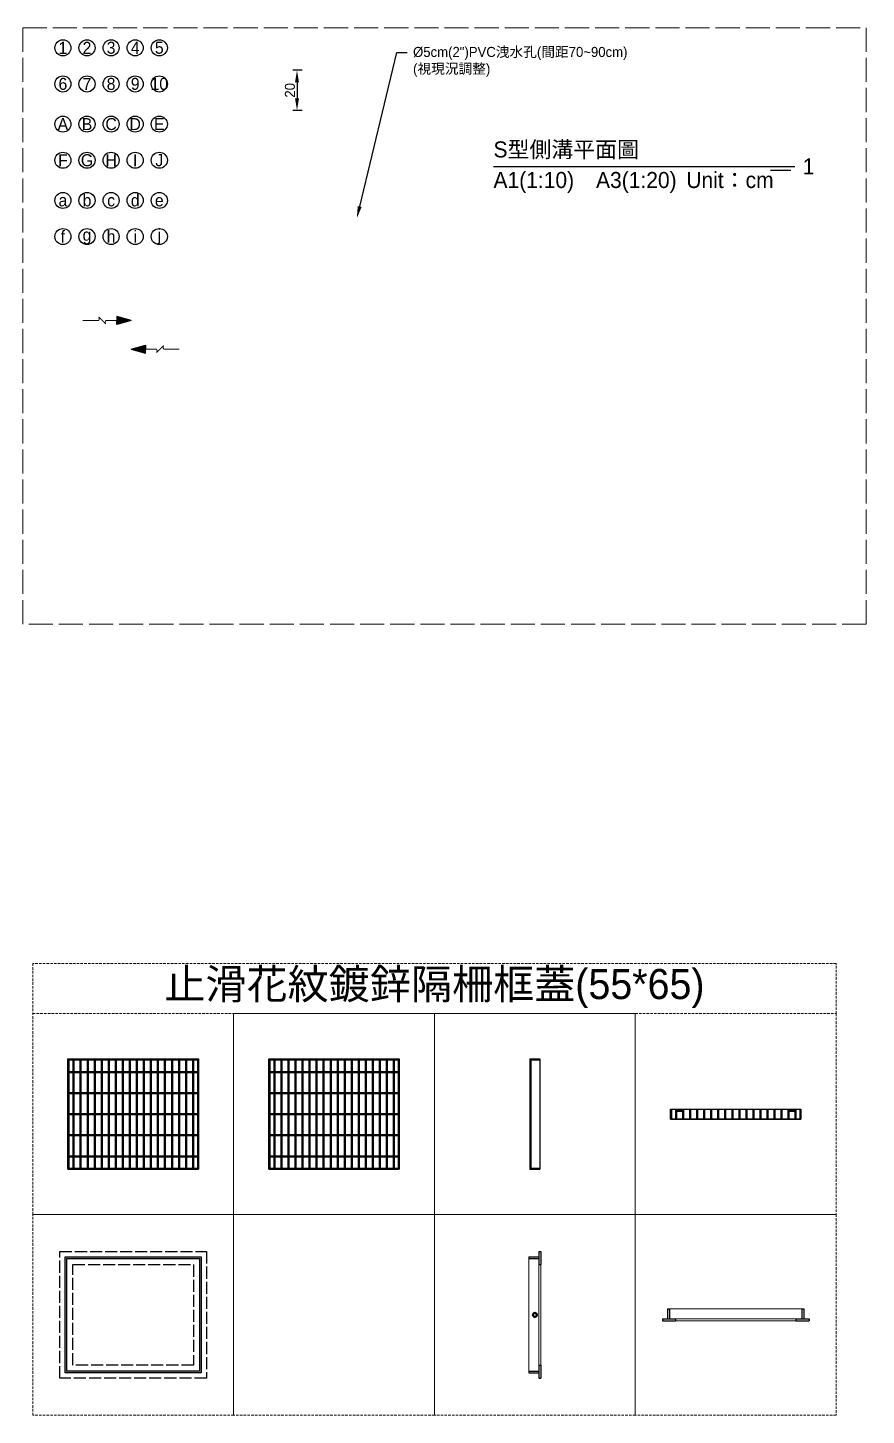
# Model space of a CAD drawing. Extents: x -2640 to 1802, y -2159 to 447.
# Drawn here: x 727 to 1145, y -244 to 447 of the extents above; entities that cross this region are included whole.
import ezdxf
from ezdxf import colors
from ezdxf.entities.mleader import LeaderData, LeaderLine
from ezdxf.math import Vec2, Vec3

# ---------------------------------------------------------------- set-up
doc = ezdxf.new("R2010")
doc.units = 0
doc.header["$MEASUREMENT"] = 0
doc.linetypes.add('ACAD_ISO02W100', pattern=[15, 12, -3])
doc.linetypes.add('HIDDEN', pattern=[0.375, 0.25, -0.125])
for name, color, linetype, lineweight in [('一、3.基本-變更', 1, 'Continuous', 50), ('二、1.繪圖-既有設施', 8, 'Continuous', 20), ('二、2.繪圖-施作項目', 181, 'Continuous', 30), ('二、6.繪圖-其他施作項目', 35, 'Continuous', 30)]:
    doc.layers.add(name, color=color, linetype=linetype, lineweight=lineweight)
doc.layers.add('一、4.基本-隱藏', color=9, linetype='ACAD_ISO02W100', lineweight=20, plot=False)
doc.layers.add('三、3.文字-註解文字', color=2, linetype='Continuous')
doc.styles.add('次圖名(詳圖)', font='MS PGothic.ttf', dxfattribs={"height": 6})
doc.styles.add('註解文字', font='MS PGothic.ttf', dxfattribs={"height": 4})
doc.styles.add('註解文字(詳圖)', font='MS PGothic.ttf', dxfattribs={"height": 5})
doc.dimstyles.new('註解文字(詳圖)', dxfattribs={"dimtxt": 5, "dimasz": 6, "dimexe": 2, "dimexo": 5, "dimgap": 1, "dimtad": 2, "dimzin": 0, "dimdsep": 46, "dimtxsty": '註解文字(詳圖)', "dimcen": 0.1, "dimclrd": 144, "dimclre": 144, "dimclrt": 256, "dimadec": 0, "dimazin": 0, "dimtfac": 1, "dimtofl": 0, "dimtmove": 0, "dimatfit": 3, "dimfxlon": 1, "dimtolj": 1, "dimtzin": 0, "dimlwd": -1, "dimlwe": -1, "dimarcsym": 1})
pattern_1 = [(45, (-540.6374, 114.643), (-2.65165, 2.65165), []), (45, (-539.7536, 114.643), (-2.65165, 2.65165), []), (45, (-538.8697, 114.643), (-2.65165, 2.65165), []), (45, (-537.9858, 114.643), (-2.65165, 2.65165), [])]

# ---------------------------------------------------------------- blocks, each defined once
blk = doc.blocks.new('*D4')
at = {"layer": 'Defpoints', "color": 0, "transparency": 16777216}
for p in [(881.29, 425.84), (861.29, 405.84), (881.29, 405.84)]:
    blk.add_point(p, dxfattribs=at)
at = {"layer": '三、3.文字-註解文字', "color": 144, "transparency": 16777216}
for p, q in [((863.79, 425.84), (859.29, 425.84)), ((861.29, 419.84), (861.29, 411.84)), ((863.79, 405.84), (859.29, 405.84))]:
    blk.add_line(p, q, dxfattribs=at)
for points in [[(860.29, 419.84), (862.29, 419.84), (861.29, 425.84)], [(860.29, 411.84), (862.29, 411.84), (861.29, 405.84)]]:
    blk.add_solid(points, dxfattribs=at)
at = {"layer": '三、3.文字-註解文字', "transparency": 16777216, "insert": (857.79, 415.84), "char_height": 5, "attachment_point": 5, "rotation": 90, "style": '註解文字(詳圖)'}
blk.add_mtext('\\A1;20', dxfattribs=at)
blk = doc.blocks.new('車行方向')
at = {"layer": '二、6.繪圖-其他施作項目', "ltscale": 0.1}
h = blk.add_hatch(color=256, dxfattribs=at)
h.dxf.hatch_style = 1
h.paths.add_polyline_path([(122.72, 334.65), (115.6, 332.66), (122.72, 330.66), (122.72, 332.65)])
for points in [[(115.6, 332.66), (122.72, 334.65), (122.72, 332.65), (122.72, 332.65)], [(115.6, 332.66), (122.72, 330.66), (122.72, 332.65), (122.72, 332.65)]]:
    blk.add_lwpolyline(points, dxfattribs=at)
at = {"layer": '二、6.繪圖-其他施作項目', "ltscale": 0.1, "const_width": 0.5}
for points in [[(122.72, 332.65), (128.24, 332.65)], [(131.78, 332.65), (139.68, 332.65)]]:
    blk.add_lwpolyline(points, dxfattribs=at)
blk.add_lwpolyline([(128.24, 332.65, 0.282843), (128.24, 334.42), (131.78, 330.88, -0.282843), (131.78, 332.65)], format="xyb", dxfattribs=at)

msp = doc.modelspace()

# ---------------------------------------------------------------- hatches: boundary and pattern name
at = {"layer": '二、2.繪圖-施作項目'}
h = msp.add_hatch(dxfattribs=at)
h.set_pattern_fill('ANSI34', color=256, scale=5)
h.set_pattern_definition(pattern_1)
h.paths.add_polyline_path([(811.723, -72.761), (747.723, -72.761), (747.723, -73.261), (811.723, -73.261)])
h = msp.add_hatch(dxfattribs=at)
h.set_pattern_fill('ANSI34', color=256, scale=0.1, angle=270)
h.set_pattern_definition([(315, (-767.7456, -1531.552), (1.3470384, 1.3470384), []), (315, (-767.7456, -1532.001), (1.3470384, 1.3470384), []), (315, (-767.7456, -1532.45), (1.3470384, 1.3470384), []), (315, (-767.7456, -1532.899), (1.3470384, 1.3470384), [])])
h.paths.add_polyline_path([(849.723, -72.761), (847.723, -72.761), (847.723, -73.261), (849.723, -73.261)])
h.paths.add_polyline_path([(853.223, -72.761), (850.223, -72.761), (850.223, -73.261), (853.223, -73.261)])
h.paths.add_polyline_path([(856.723, -72.761), (853.723, -72.761), (853.723, -73.261), (856.723, -73.261)])
h.paths.add_polyline_path([(860.223, -72.761), (857.223, -72.761), (857.223, -73.261), (860.223, -73.261)])
h.paths.add_polyline_path([(863.723, -72.761), (860.723, -72.761), (860.723, -73.261), (863.723, -73.261)])
h.paths.add_polyline_path([(867.223, -72.761), (864.223, -72.761), (864.223, -73.261), (867.223, -73.261)])
h.paths.add_polyline_path([(870.723, -72.761), (867.723, -72.761), (867.723, -73.261), (870.723, -73.261)])
h.paths.add_polyline_path([(874.223, -72.761), (871.223, -72.761), (871.223, -73.261), (874.223, -73.261)])
h.paths.add_polyline_path([(877.723, -72.761), (874.723, -72.761), (874.723, -73.261), (877.723, -73.261)])
h.paths.add_polyline_path([(881.223, -72.761), (878.223, -72.761), (878.223, -73.261), (881.223, -73.261)])
h.paths.add_polyline_path([(884.723, -72.761), (881.723, -72.761), (881.723, -73.261), (884.723, -73.261)])
h.paths.add_polyline_path([(888.223, -72.761), (885.223, -72.761), (885.223, -73.261), (888.223, -73.261)])
h.paths.add_polyline_path([(891.723, -72.761), (888.723, -72.761), (888.723, -73.261), (891.723, -73.261)])
h.paths.add_polyline_path([(895.223, -72.761), (892.223, -72.761), (892.223, -73.261), (895.223, -73.261)])
h.paths.add_polyline_path([(898.723, -72.761), (895.723, -72.761), (895.723, -73.261), (898.723, -73.261)])
h.paths.add_polyline_path([(902.223, -72.761), (899.223, -72.761), (899.223, -73.261), (902.223, -73.261)])
h.paths.add_polyline_path([(905.723, -72.761), (902.723, -72.761), (902.723, -73.261), (905.723, -73.261)])
h.paths.add_polyline_path([(909.223, -72.761), (906.223, -72.761), (906.223, -73.261), (909.223, -73.261)])
h.paths.add_polyline_path([(911.723, -72.761), (909.723, -72.761), (909.723, -73.261), (911.723, -73.261)])
h = msp.add_hatch(color=256, dxfattribs=at)
h.dxf.hatch_style = 1
h.paths.add_polyline_path([(977.223, -72.761), (977.223, -73.261), (977.723, -73.261), (977.723, -72.761)])
h = msp.add_hatch(dxfattribs=at)
h.set_pattern_fill('ANSI34', color=256, scale=5)
h.set_pattern_definition(pattern_1)
h.paths.add_polyline_path([(811.723, -83.261), (747.723, -83.261), (747.723, -83.761), (811.723, -83.761)])
h = msp.add_hatch(dxfattribs=at)
h.set_pattern_fill('ANSI34', color=256, scale=0.1, angle=270)
h.set_pattern_definition([(315, (-767.7456, -1542.052), (1.3470384, 1.3470384), []), (315, (-767.7456, -1542.501), (1.3470384, 1.3470384), []), (315, (-767.7456, -1542.95), (1.3470384, 1.3470384), []), (315, (-767.7456, -1543.399), (1.3470384, 1.3470384), [])])
h.paths.add_polyline_path([(849.723, -83.261), (847.723, -83.261), (847.723, -83.761), (849.723, -83.761)])
h.paths.add_polyline_path([(853.223, -83.261), (850.223, -83.261), (850.223, -83.761), (853.223, -83.761)])
h.paths.add_polyline_path([(856.723, -83.261), (853.723, -83.261), (853.723, -83.761), (856.723, -83.761)])
h.paths.add_polyline_path([(860.223, -83.261), (857.223, -83.261), (857.223, -83.761), (860.223, -83.761)])
h.paths.add_polyline_path([(863.723, -83.261), (860.723, -83.261), (860.723, -83.761), (863.723, -83.761)])
h.paths.add_polyline_path([(867.223, -83.261), (864.223, -83.261), (864.223, -83.761), (867.223, -83.761)])
h.paths.add_polyline_path([(870.723, -83.261), (867.723, -83.261), (867.723, -83.761), (870.723, -83.761)])
h.paths.add_polyline_path([(874.223, -83.261), (871.223, -83.261), (871.223, -83.761), (874.223, -83.761)])
h.paths.add_polyline_path([(877.723, -83.261), (874.723, -83.261), (874.723, -83.761), (877.723, -83.761)])
h.paths.add_polyline_path([(881.223, -83.261), (878.223, -83.261), (878.223, -83.761), (881.223, -83.761)])
h.paths.add_polyline_path([(884.723, -83.261), (881.723, -83.261), (881.723, -83.761), (884.723, -83.761)])
h.paths.add_polyline_path([(888.223, -83.261), (885.223, -83.261), (885.223, -83.761), (888.223, -83.761)])
h.paths.add_polyline_path([(891.723, -83.261), (888.723, -83.261), (888.723, -83.761), (891.723, -83.761)])
h.paths.add_polyline_path([(895.223, -83.261), (892.223, -83.261), (892.223, -83.761), (895.223, -83.761)])
h.paths.add_polyline_path([(898.723, -83.261), (895.723, -83.261), (895.723, -83.761), (898.723, -83.761)])
h.paths.add_polyline_path([(902.223, -83.261), (899.223, -83.261), (899.223, -83.761), (902.223, -83.761)])
h.paths.add_polyline_path([(905.723, -83.261), (902.723, -83.261), (902.723, -83.761), (905.723, -83.761)])
h.paths.add_polyline_path([(909.223, -83.261), (906.223, -83.261), (906.223, -83.761), (909.223, -83.761)])
h.paths.add_polyline_path([(911.723, -83.261), (909.723, -83.261), (909.723, -83.761), (911.723, -83.761)])
h = msp.add_hatch(color=256, dxfattribs=at)
h.dxf.hatch_style = 1
h.paths.add_polyline_path([(977.723, -83.261), (977.223, -83.261), (977.223, -83.761), (977.723, -83.761)])
h = msp.add_hatch(dxfattribs=at)
h.set_pattern_fill('ANSI34', color=256, scale=5)
h.set_pattern_definition(pattern_1)
h.paths.add_polyline_path([(811.723, -93.761), (747.723, -93.761), (747.723, -94.261), (811.723, -94.261)])
h = msp.add_hatch(dxfattribs=at)
h.set_pattern_fill('ANSI34', color=256, scale=0.1, angle=270)
h.set_pattern_definition([(315, (-767.7456, -1552.552), (1.3470384, 1.3470384), []), (315, (-767.7456, -1553.001), (1.3470384, 1.3470384), []), (315, (-767.7456, -1553.45), (1.3470384, 1.3470384), []), (315, (-767.7456, -1553.899), (1.3470384, 1.3470384), [])])
h.paths.add_polyline_path([(849.723, -93.761), (847.723, -93.761), (847.723, -94.261), (849.723, -94.261)])
h.paths.add_polyline_path([(853.223, -93.761), (850.223, -93.761), (850.223, -94.261), (853.223, -94.261)])
h.paths.add_polyline_path([(856.723, -93.761), (853.723, -93.761), (853.723, -94.261), (856.723, -94.261)])
h.paths.add_polyline_path([(860.223, -93.761), (857.223, -93.761), (857.223, -94.261), (860.223, -94.261)])
h.paths.add_polyline_path([(863.723, -93.761), (860.723, -93.761), (860.723, -94.261), (863.723, -94.261)])
h.paths.add_polyline_path([(867.223, -93.761), (864.223, -93.761), (864.223, -94.261), (867.223, -94.261)])
h.paths.add_polyline_path([(870.723, -93.761), (867.723, -93.761), (867.723, -94.261), (870.723, -94.261)])
h.paths.add_polyline_path([(874.223, -93.761), (871.223, -93.761), (871.223, -94.261), (874.223, -94.261)])
h.paths.add_polyline_path([(877.723, -93.761), (874.723, -93.761), (874.723, -94.261), (877.723, -94.261)])
h.paths.add_polyline_path([(881.223, -93.761), (878.223, -93.761), (878.223, -94.261), (881.223, -94.261)])
h.paths.add_polyline_path([(884.723, -93.761), (881.723, -93.761), (881.723, -94.261), (884.723, -94.261)])
h.paths.add_polyline_path([(888.223, -93.761), (885.223, -93.761), (885.223, -94.261), (888.223, -94.261)])
h.paths.add_polyline_path([(891.723, -93.761), (888.723, -93.761), (888.723, -94.261), (891.723, -94.261)])
h.paths.add_polyline_path([(895.223, -93.761), (892.223, -93.761), (892.223, -94.261), (895.223, -94.261)])
h.paths.add_polyline_path([(898.723, -93.761), (895.723, -93.761), (895.723, -94.261), (898.723, -94.261)])
h.paths.add_polyline_path([(902.223, -93.761), (899.223, -93.761), (899.223, -94.261), (902.223, -94.261)])
h.paths.add_polyline_path([(905.723, -93.761), (902.723, -93.761), (902.723, -94.261), (905.723, -94.261)])
h.paths.add_polyline_path([(909.223, -93.761), (906.223, -93.761), (906.223, -94.261), (909.223, -94.261)])
h.paths.add_polyline_path([(911.723, -93.761), (909.723, -93.761), (909.723, -94.261), (911.723, -94.261)])
h = msp.add_hatch(color=256, dxfattribs=at)
h.dxf.hatch_style = 1
h.paths.add_polyline_path([(977.223, -94.261), (977.723, -94.261), (977.723, -93.761), (977.223, -93.761)])
h = msp.add_hatch(dxfattribs=at)
h.set_pattern_fill('ANSI34', color=256, scale=5)
h.set_pattern_definition(pattern_1)
h.paths.add_polyline_path([(811.723, -104.261), (747.723, -104.261), (747.723, -104.761), (811.723, -104.761)])
h = msp.add_hatch(dxfattribs=at)
h.set_pattern_fill('ANSI34', color=256, scale=0.1, angle=270)
h.set_pattern_definition([(315, (-767.7456, -1563.052), (1.3470384, 1.3470384), []), (315, (-767.7456, -1563.501), (1.3470384, 1.3470384), []), (315, (-767.7456, -1563.95), (1.3470384, 1.3470384), []), (315, (-767.7456, -1564.399), (1.3470384, 1.3470384), [])])
h.paths.add_polyline_path([(849.723, -104.261), (847.723, -104.261), (847.723, -104.761), (849.723, -104.761)])
h.paths.add_polyline_path([(853.223, -104.261), (850.223, -104.261), (850.223, -104.761), (853.223, -104.761)])
h.paths.add_polyline_path([(856.723, -104.261), (853.723, -104.261), (853.723, -104.761), (856.723, -104.761)])
h.paths.add_polyline_path([(860.223, -104.261), (857.223, -104.261), (857.223, -104.761), (860.223, -104.761)])
h.paths.add_polyline_path([(863.723, -104.261), (860.723, -104.261), (860.723, -104.761), (863.723, -104.761)])
h.paths.add_polyline_path([(867.223, -104.261), (864.223, -104.261), (864.223, -104.761), (867.223, -104.761)])
h.paths.add_polyline_path([(870.723, -104.261), (867.723, -104.261), (867.723, -104.761), (870.723, -104.761)])
h.paths.add_polyline_path([(874.223, -104.261), (871.223, -104.261), (871.223, -104.761), (874.223, -104.761)])
h.paths.add_polyline_path([(877.723, -104.261), (874.723, -104.261), (874.723, -104.761), (877.723, -104.761)])
h.paths.add_polyline_path([(881.223, -104.261), (878.223, -104.261), (878.223, -104.761), (881.223, -104.761)])
h.paths.add_polyline_path([(884.723, -104.261), (881.723, -104.261), (881.723, -104.761), (884.723, -104.761)])
h.paths.add_polyline_path([(888.223, -104.261), (885.223, -104.261), (885.223, -104.761), (888.223, -104.761)])
h.paths.add_polyline_path([(891.723, -104.261), (888.723, -104.261), (888.723, -104.761), (891.723, -104.761)])
h.paths.add_polyline_path([(895.223, -104.261), (892.223, -104.261), (892.223, -104.761), (895.223, -104.761)])
h.paths.add_polyline_path([(898.723, -104.261), (895.723, -104.261), (895.723, -104.761), (898.723, -104.761)])
h.paths.add_polyline_path([(902.223, -104.261), (899.223, -104.261), (899.223, -104.761), (902.223, -104.761)])
h.paths.add_polyline_path([(905.723, -104.261), (902.723, -104.261), (902.723, -104.761), (905.723, -104.761)])
h.paths.add_polyline_path([(909.223, -104.261), (906.223, -104.261), (906.223, -104.761), (909.223, -104.761)])
h.paths.add_polyline_path([(911.723, -104.261), (909.723, -104.261), (909.723, -104.761), (911.723, -104.761)])
h = msp.add_hatch(color=256, dxfattribs=at)
h.dxf.hatch_style = 1
h.paths.add_polyline_path([(977.723, -104.261), (977.223, -104.261), (977.223, -104.761), (977.723, -104.761)])
h = msp.add_hatch(dxfattribs=at)
h.set_pattern_fill('ANSI34', color=256, scale=5)
h.set_pattern_definition(pattern_1)
h.paths.add_polyline_path([(811.723, -114.761), (747.723, -114.761), (747.723, -115.261), (811.723, -115.261)])
h = msp.add_hatch(dxfattribs=at)
h.set_pattern_fill('ANSI34', color=256, scale=0.1, angle=270)
h.set_pattern_definition([(315, (-767.7456, -1573.552), (1.3470384, 1.3470384), []), (315, (-767.7456, -1574.001), (1.3470384, 1.3470384), []), (315, (-767.7456, -1574.45), (1.3470384, 1.3470384), []), (315, (-767.7456, -1574.899), (1.3470384, 1.3470384), [])])
h.paths.add_polyline_path([(849.723, -114.761), (847.723, -114.761), (847.723, -115.261), (849.723, -115.261)])
h.paths.add_polyline_path([(853.223, -114.761), (850.223, -114.761), (850.223, -115.261), (853.223, -115.261)])
h.paths.add_polyline_path([(856.723, -114.761), (853.723, -114.761), (853.723, -115.261), (856.723, -115.261)])
h.paths.add_polyline_path([(860.223, -114.761), (857.223, -114.761), (857.223, -115.261), (860.223, -115.261)])
h.paths.add_polyline_path([(863.723, -114.761), (860.723, -114.761), (860.723, -115.261), (863.723, -115.261)])
h.paths.add_polyline_path([(867.223, -114.761), (864.223, -114.761), (864.223, -115.261), (867.223, -115.261)])
h.paths.add_polyline_path([(870.723, -114.761), (867.723, -114.761), (867.723, -115.261), (870.723, -115.261)])
h.paths.add_polyline_path([(874.223, -114.761), (871.223, -114.761), (871.223, -115.261), (874.223, -115.261)])
h.paths.add_polyline_path([(877.723, -114.761), (874.723, -114.761), (874.723, -115.261), (877.723, -115.261)])
h.paths.add_polyline_path([(881.223, -114.761), (878.223, -114.761), (878.223, -115.261), (881.223, -115.261)])
h.paths.add_polyline_path([(884.723, -114.761), (881.723, -114.761), (881.723, -115.261), (884.723, -115.261)])
h.paths.add_polyline_path([(888.223, -114.761), (885.223, -114.761), (885.223, -115.261), (888.223, -115.261)])
h.paths.add_polyline_path([(891.723, -114.761), (888.723, -114.761), (888.723, -115.261), (891.723, -115.261)])
h.paths.add_polyline_path([(895.223, -114.761), (892.223, -114.761), (892.223, -115.261), (895.223, -115.261)])
h.paths.add_polyline_path([(898.723, -114.761), (895.723, -114.761), (895.723, -115.261), (898.723, -115.261)])
h.paths.add_polyline_path([(902.223, -114.761), (899.223, -114.761), (899.223, -115.261), (902.223, -115.261)])
h.paths.add_polyline_path([(905.723, -114.761), (902.723, -114.761), (902.723, -115.261), (905.723, -115.261)])
h.paths.add_polyline_path([(909.223, -114.761), (906.223, -114.761), (906.223, -115.261), (909.223, -115.261)])
h.paths.add_polyline_path([(911.723, -114.761), (909.723, -114.761), (909.723, -115.261), (911.723, -115.261)])
h = msp.add_hatch(color=256, dxfattribs=at)
h.dxf.hatch_style = 1
h.paths.add_polyline_path([(977.723, -114.761), (977.223, -114.761), (977.223, -115.261), (977.723, -115.261)])
h = msp.add_hatch(color=256, dxfattribs=at)
h.dxf.hatch_style = 1
h.paths.add_polyline_path([(745.823, -222.911), (813.623, -222.911), (813.623, -165.111), (745.823, -165.111)])
h.paths.add_polyline_path([(746.723, -166.011), (812.723, -166.011), (812.723, -222.011), (746.723, -222.011)], flags=16)

# ---------------------------------------------------------------- linework, layer by layer
at = {"layer": '一、3.基本-變更'}
msp.add_circle((979.723, -194.011), 1, dxfattribs=at)
at = {"layer": '一、4.基本-隱藏'}
msp.add_lwpolyline([(724.723, 447), (1144.723, 447), (1144.723, 150), (724.723, 150)], close=True, dxfattribs=at)
at = {"layer": '一、4.基本-隱藏', "linetype": 'HIDDEN', "ltscale": 5}
for points in [[(729.723, -44.011), (1129.723, -44.011), (1129.723, -19.011), (729.723, -19.011)], [(729.723, -44.011), (829.723, -44.011), (829.723, -144.011), (729.723, -144.011)], [(829.723, -44.011), (929.723, -44.011), (929.723, -144.011), (829.723, -144.011)], [(929.723, -44.011), (1029.723, -44.011), (1029.723, -144.011), (929.723, -144.011)], [(1029.723, -44.011), (1129.723, -44.011), (1129.723, -144.011), (1029.723, -144.011)], [(729.723, -144.011), (829.723, -144.011), (829.723, -244.011), (729.723, -244.011)], [(829.723, -144.011), (929.723, -144.011), (929.723, -244.011), (829.723, -244.011)], [(929.723, -144.011), (1029.723, -144.011), (1029.723, -244.011), (929.723, -244.011)], [(1029.723, -144.011), (1129.723, -144.011), (1129.723, -244.011), (1029.723, -244.011)]]:
    msp.add_lwpolyline(points, close=True, dxfattribs=at)
at = {"layer": '三、3.文字-註解文字'}
for points in [[(959.122, 377.969), (1109.122, 377.969)], [(1107.122, 375.969), (1097.122, 375.969)]]:
    msp.add_lwpolyline(points, dxfattribs=at)
for centre in [(744.723, 437), (756.723, 437), (768.723, 437), (780.723, 437), (792.723, 437), (744.723, 419), (756.723, 419), (768.723, 419), (780.723, 419), (792.723, 419), (744.723, 399), (756.723, 399), (768.723, 399), (780.723, 399), (792.723, 399), (744.723, 381), (756.723, 381), (768.723, 381), (780.723, 381), (792.723, 381), (744.723, 361), (756.723, 361), (768.723, 361), (780.723, 361), (792.723, 361), (744.723, 343), (756.723, 343), (768.723, 343), (780.723, 343), (792.723, 343)]:
    msp.add_circle(centre, 4, dxfattribs=at)
at = {"layer": '二、1.繪圖-既有設施'}
for points in [[(976.773, -166.011), (976.773, -222.011)], [(981.773, -169.011), (981.773, -219.011)], [(982.673, -169.011), (982.673, -219.011)], [(1046.723, -191.061), (1112.723, -191.061)], [(1049.723, -196.061), (1109.723, -196.061)], [(1049.723, -196.961), (1109.723, -196.961)]]:
    msp.add_lwpolyline(points, dxfattribs=at)
at = {"layer": '二、2.繪圖-施作項目'}
for points in [[(747.223, -66.511), (812.223, -66.511)], [(747.223, -66.511), (747.223, -121.511)], [(747.723, -66.511), (747.723, -121.511)], [(747.723, -67.011), (811.723, -67.011)], [(749.723, -67.011), (749.723, -72.761)], [(750.223, -67.011), (750.223, -72.761)], [(753.223, -67.011), (753.223, -72.761)], [(753.723, -67.011), (753.723, -72.761)], [(756.723, -67.011), (756.723, -72.761)], [(757.223, -67.011), (757.223, -72.761)], [(760.223, -67.011), (760.223, -72.761)], [(760.723, -67.011), (760.723, -72.761)], [(763.723, -67.011), (763.723, -72.761)], [(764.223, -67.011), (764.223, -72.761)], [(767.223, -67.011), (767.223, -72.761)], [(767.723, -67.011), (767.723, -72.761)], [(770.723, -67.011), (770.723, -72.761)], [(771.223, -67.011), (771.223, -72.761)], [(774.223, -67.011), (774.223, -72.761)], [(774.723, -67.011), (774.723, -72.761)], [(777.723, -67.011), (777.723, -72.761)], [(778.223, -67.011), (778.223, -72.761)], [(781.223, -67.011), (781.223, -72.761)], [(781.723, -67.011), (781.723, -72.761)], [(784.723, -67.011), (784.723, -72.761)], [(785.223, -67.011), (785.223, -72.761)], [(788.223, -67.011), (788.223, -72.761)], [(788.723, -67.011), (788.723, -72.761)], [(791.723, -67.011), (791.723, -72.761)], [(792.223, -67.011), (792.223, -72.761)], [(795.223, -67.011), (795.223, -72.761)], [(795.723, -67.011), (795.723, -72.761)], [(798.723, -67.011), (798.723, -72.761)], [(799.223, -67.011), (799.223, -72.761)], [(802.223, -67.011), (802.223, -72.761)], [(802.723, -67.011), (802.723, -72.761)], [(805.723, -67.011), (805.723, -72.761)], [(806.223, -67.011), (806.223, -72.761)], [(809.223, -67.011), (809.223, -72.761)], [(809.723, -67.011), (809.723, -72.761)], [(811.723, -66.511), (811.723, -121.511)], [(812.223, -66.511), (812.223, -121.511)], [(847.223, -66.511), (912.223, -66.511)], [(847.223, -66.511), (847.223, -121.511)], [(847.723, -66.511), (847.723, -121.511)], [(847.723, -67.011), (911.723, -67.011)], [(849.723, -67.011), (849.723, -121.011)], [(850.223, -67.011), (850.223, -121.011)], [(853.223, -67.011), (853.223, -121.011)], [(853.723, -67.011), (853.723, -121.011)], [(856.723, -67.011), (856.723, -121.011)], [(857.223, -67.011), (857.223, -121.011)], [(860.223, -67.011), (860.223, -121.011)], [(860.723, -67.011), (860.723, -121.011)], [(863.723, -67.011), (863.723, -121.011)], [(864.223, -67.011), (864.223, -121.011)], [(867.223, -67.011), (867.223, -121.011)], [(867.723, -67.011), (867.723, -121.011)], [(870.723, -67.011), (870.723, -121.011)], [(871.223, -67.011), (871.223, -121.011)], [(874.223, -67.011), (874.223, -121.011)], [(874.723, -67.011), (874.723, -121.011)], [(877.723, -67.011), (877.723, -121.011)], [(878.223, -67.011), (878.223, -121.011)], [(881.223, -67.011), (881.223, -121.011)], [(881.723, -67.011), (881.723, -121.011)], [(884.723, -67.011), (884.723, -121.011)], [(885.223, -67.011), (885.223, -121.011)], [(888.223, -67.011), (888.223, -121.011)], [(888.723, -67.011), (888.723, -121.011)], [(891.723, -67.011), (891.723, -121.011)], [(892.223, -67.011), (892.223, -121.011)], [(895.223, -67.011), (895.223, -121.011)], [(895.723, -67.011), (895.723, -121.011)], [(898.723, -67.011), (898.723, -121.011)], [(899.223, -67.011), (899.223, -121.011)], [(902.223, -67.011), (902.223, -121.011)], [(902.723, -67.011), (902.723, -121.011)], [(905.723, -67.011), (905.723, -121.011)], [(906.223, -67.011), (906.223, -121.011)], [(909.223, -67.011), (909.223, -121.011)], [(909.723, -67.011), (909.723, -121.011)], [(911.723, -66.511), (911.723, -121.511)], [(912.223, -66.511), (912.223, -121.511)], [(977.223, -66.511), (982.223, -66.511)], [(977.223, -66.511), (977.223, -121.511)], [(977.223, -67.011), (982.223, -67.011)], [(977.723, -67.011), (977.723, -121.011)], [(982.223, -66.511), (982.223, -121.511)], [(747.723, -72.761), (811.723, -72.761)], [(747.723, -73.261), (811.723, -73.261)], [(749.723, -73.261), (749.723, -83.261)], [(750.223, -73.261), (750.223, -83.261)], [(753.223, -73.261), (753.223, -83.261)], [(753.723, -73.261), (753.723, -83.261)], [(756.723, -73.261), (756.723, -83.261)], [(757.223, -73.261), (757.223, -83.261)], [(760.223, -73.261), (760.223, -83.261)], [(760.723, -73.261), (760.723, -83.261)], [(763.723, -73.261), (763.723, -83.261)], [(764.223, -73.261), (764.223, -83.261)], [(767.223, -73.261), (767.223, -83.261)], [(767.723, -73.261), (767.723, -83.261)], [(770.723, -73.261), (770.723, -83.261)], [(771.223, -73.261), (771.223, -83.261)], [(774.223, -73.261), (774.223, -83.261)], [(774.723, -73.261), (774.723, -83.261)], [(777.723, -73.261), (777.723, -83.261)], [(778.223, -73.261), (778.223, -83.261)], [(781.223, -73.261), (781.223, -83.261)], [(781.723, -73.261), (781.723, -83.261)], [(784.723, -73.261), (784.723, -83.261)], [(785.223, -73.261), (785.223, -83.261)], [(788.223, -73.261), (788.223, -83.261)], [(788.723, -73.261), (788.723, -83.261)], [(791.723, -73.261), (791.723, -83.261)], [(792.223, -73.261), (792.223, -83.261)], [(795.223, -73.261), (795.223, -83.261)], [(795.723, -73.261), (795.723, -83.261)], [(798.723, -73.261), (798.723, -83.261)], [(799.223, -73.261), (799.223, -83.261)], [(802.223, -73.261), (802.223, -83.261)], [(802.723, -73.261), (802.723, -83.261)], [(805.723, -73.261), (805.723, -83.261)], [(806.223, -73.261), (806.223, -83.261)], [(809.223, -73.261), (809.223, -83.261)], [(809.723, -73.261), (809.723, -83.261)], [(847.723, -72.761), (849.723, -72.761)], [(847.723, -73.261), (849.723, -73.261)], [(850.223, -72.761), (853.223, -72.761)], [(850.223, -73.261), (853.223, -73.261)], [(853.723, -72.761), (856.723, -72.761)], [(853.723, -73.261), (856.723, -73.261)], [(857.223, -72.761), (860.223, -72.761)], [(857.223, -73.261), (860.223, -73.261)], [(860.723, -72.761), (863.723, -72.761)], [(860.723, -73.261), (863.723, -73.261)], [(864.223, -72.761), (867.223, -72.761)], [(864.223, -73.261), (867.223, -73.261)], [(867.723, -72.761), (870.723, -72.761)], [(867.723, -73.261), (870.723, -73.261)], [(871.223, -72.761), (874.223, -72.761)], [(871.223, -73.261), (874.223, -73.261)], [(874.723, -72.761), (877.723, -72.761)], [(874.723, -73.261), (877.723, -73.261)], [(878.223, -72.761), (881.223, -72.761)], [(878.223, -73.261), (881.223, -73.261)], [(881.723, -72.761), (884.723, -72.761)], [(881.723, -73.261), (884.723, -73.261)], [(885.223, -72.761), (888.223, -72.761)], [(885.223, -73.261), (888.223, -73.261)], [(888.723, -72.761), (891.723, -72.761)], [(888.723, -73.261), (891.723, -73.261)], [(892.223, -72.761), (895.223, -72.761)], [(892.223, -73.261), (895.223, -73.261)], [(895.723, -72.761), (898.723, -72.761)], [(895.723, -73.261), (898.723, -73.261)], [(899.223, -72.761), (902.223, -72.761)], [(899.223, -73.261), (902.223, -73.261)], [(902.723, -72.761), (905.723, -72.761)], [(902.723, -73.261), (905.723, -73.261)], [(906.223, -72.761), (909.223, -72.761)], [(906.223, -73.261), (909.223, -73.261)], [(909.723, -72.761), (911.723, -72.761)], [(909.723, -73.261), (911.723, -73.261)], [(977.223, -72.761), (977.723, -72.761)], [(977.223, -73.261), (977.723, -73.261)], [(747.723, -83.261), (811.723, -83.261)], [(747.723, -83.761), (811.723, -83.761)], [(749.723, -83.761), (749.723, -93.761)], [(750.223, -83.761), (750.223, -93.761)], [(753.223, -83.761), (753.223, -93.761)], [(753.723, -83.761), (753.723, -93.761)], [(756.723, -83.761), (756.723, -93.761)], [(757.223, -83.761), (757.223, -93.761)], [(760.223, -83.761), (760.223, -93.761)], [(760.723, -83.761), (760.723, -93.761)], [(763.723, -83.761), (763.723, -93.761)], [(764.223, -83.761), (764.223, -93.761)], [(767.223, -83.761), (767.223, -93.761)], [(767.723, -83.761), (767.723, -93.761)], [(770.723, -83.761), (770.723, -93.761)], [(771.223, -83.761), (771.223, -93.761)], [(774.223, -83.761), (774.223, -93.761)], [(774.723, -83.761), (774.723, -93.761)], [(777.723, -83.761), (777.723, -93.761)], [(778.223, -83.761), (778.223, -93.761)], [(781.223, -83.761), (781.223, -93.761)], [(781.723, -83.761), (781.723, -93.761)], [(784.723, -83.761), (784.723, -93.761)], [(785.223, -83.761), (785.223, -93.761)], [(788.223, -83.761), (788.223, -93.761)], [(788.723, -83.761), (788.723, -93.761)], [(791.723, -83.761), (791.723, -93.761)], [(792.223, -83.761), (792.223, -93.761)], [(795.223, -83.761), (795.223, -93.761)], [(795.723, -83.761), (795.723, -93.761)], [(798.723, -83.761), (798.723, -93.761)], [(799.223, -83.761), (799.223, -93.761)], [(802.223, -83.761), (802.223, -93.761)], [(802.723, -83.761), (802.723, -93.761)], [(805.723, -83.761), (805.723, -93.761)], [(806.223, -83.761), (806.223, -93.761)], [(809.223, -83.761), (809.223, -93.761)], [(809.723, -83.761), (809.723, -93.761)], [(847.723, -83.261), (849.723, -83.261)], [(847.723, -83.761), (849.723, -83.761)], [(850.223, -83.261), (853.223, -83.261)], [(850.223, -83.761), (853.223, -83.761)], [(853.723, -83.261), (856.723, -83.261)], [(853.723, -83.761), (856.723, -83.761)], [(857.223, -83.261), (860.223, -83.261)], [(857.223, -83.761), (860.223, -83.761)], [(860.723, -83.261), (863.723, -83.261)], [(860.723, -83.761), (863.723, -83.761)], [(864.223, -83.261), (867.223, -83.261)], [(864.223, -83.761), (867.223, -83.761)], [(867.723, -83.261), (870.723, -83.261)], [(867.723, -83.761), (870.723, -83.761)], [(871.223, -83.261), (874.223, -83.261)], [(871.223, -83.761), (874.223, -83.761)], [(874.723, -83.261), (877.723, -83.261)], [(874.723, -83.761), (877.723, -83.761)], [(878.223, -83.261), (881.223, -83.261)], [(878.223, -83.761), (881.223, -83.761)], [(881.723, -83.261), (884.723, -83.261)], [(881.723, -83.761), (884.723, -83.761)], [(885.223, -83.261), (888.223, -83.261)], [(885.223, -83.761), (888.223, -83.761)], [(888.723, -83.261), (891.723, -83.261)], [(888.723, -83.761), (891.723, -83.761)], [(892.223, -83.261), (895.223, -83.261)], [(892.223, -83.761), (895.223, -83.761)], [(895.723, -83.261), (898.723, -83.261)], [(895.723, -83.761), (898.723, -83.761)], [(899.223, -83.261), (902.223, -83.261)], [(899.223, -83.761), (902.223, -83.761)], [(902.723, -83.261), (905.723, -83.261)], [(902.723, -83.761), (905.723, -83.761)], [(906.223, -83.261), (909.223, -83.261)], [(906.223, -83.761), (909.223, -83.761)], [(909.723, -83.261), (911.723, -83.261)], [(909.723, -83.761), (911.723, -83.761)], [(977.223, -83.261), (977.723, -83.261)], [(977.223, -83.761), (977.723, -83.761)], [(747.723, -93.761), (811.723, -93.761)], [(747.723, -94.261), (811.723, -94.261)], [(749.723, -94.261), (749.723, -104.261)], [(750.223, -94.261), (750.223, -104.261)], [(753.223, -94.261), (753.223, -104.261)], [(753.723, -94.261), (753.723, -104.261)], [(756.723, -94.261), (756.723, -104.261)], [(757.223, -94.261), (757.223, -104.261)], [(760.223, -94.261), (760.223, -104.261)], [(760.723, -94.261), (760.723, -104.261)], [(763.723, -94.261), (763.723, -104.261)], [(764.223, -94.261), (764.223, -104.261)], [(767.223, -94.261), (767.223, -104.261)], [(767.723, -94.261), (767.723, -104.261)], [(770.723, -94.261), (770.723, -104.261)], [(771.223, -94.261), (771.223, -104.261)], [(774.223, -94.261), (774.223, -104.261)], [(774.723, -94.261), (774.723, -104.261)], [(777.723, -94.261), (777.723, -104.261)], [(778.223, -94.261), (778.223, -104.261)], [(781.223, -94.261), (781.223, -104.261)], [(781.723, -94.261), (781.723, -104.261)], [(784.723, -94.261), (784.723, -104.261)], [(785.223, -94.261), (785.223, -104.261)], [(788.223, -94.261), (788.223, -104.261)], [(788.723, -94.261), (788.723, -104.261)], [(791.723, -94.261), (791.723, -104.261)], [(792.223, -94.261), (792.223, -104.261)], [(795.223, -94.261), (795.223, -104.261)], [(795.723, -94.261), (795.723, -104.261)], [(798.723, -94.261), (798.723, -104.261)], [(799.223, -94.261), (799.223, -104.261)], [(802.223, -94.261), (802.223, -104.261)], [(802.723, -94.261), (802.723, -104.261)], [(805.723, -94.261), (805.723, -104.261)], [(806.223, -94.261), (806.223, -104.261)], [(809.223, -94.261), (809.223, -104.261)], [(809.723, -94.261), (809.723, -104.261)], [(847.723, -93.761), (849.723, -93.761)], [(847.723, -94.261), (849.723, -94.261)], [(850.223, -93.761), (853.223, -93.761)], [(850.223, -94.261), (853.223, -94.261)], [(853.723, -93.761), (856.723, -93.761)], [(853.723, -94.261), (856.723, -94.261)], [(857.223, -93.761), (860.223, -93.761)], [(857.223, -94.261), (860.223, -94.261)], [(860.723, -93.761), (863.723, -93.761)], [(860.723, -94.261), (863.723, -94.261)], [(864.223, -93.761), (867.223, -93.761)], [(864.223, -94.261), (867.223, -94.261)], [(867.723, -93.761), (870.723, -93.761)], [(867.723, -94.261), (870.723, -94.261)], [(871.223, -93.761), (874.223, -93.761)], [(871.223, -94.261), (874.223, -94.261)], [(874.723, -93.761), (877.723, -93.761)], [(874.723, -94.261), (877.723, -94.261)], [(878.223, -93.761), (881.223, -93.761)], [(878.223, -94.261), (881.223, -94.261)], [(881.723, -93.761), (884.723, -93.761)], [(881.723, -94.261), (884.723, -94.261)], [(885.223, -93.761), (888.223, -93.761)], [(885.223, -94.261), (888.223, -94.261)], [(888.723, -93.761), (891.723, -93.761)], [(888.723, -94.261), (891.723, -94.261)], [(892.223, -93.761), (895.223, -93.761)], [(892.223, -94.261), (895.223, -94.261)], [(895.723, -93.761), (898.723, -93.761)], [(895.723, -94.261), (898.723, -94.261)], [(899.223, -93.761), (902.223, -93.761)], [(899.223, -94.261), (902.223, -94.261)], [(902.723, -93.761), (905.723, -93.761)], [(902.723, -94.261), (905.723, -94.261)], [(906.223, -93.761), (909.223, -93.761)], [(906.223, -94.261), (909.223, -94.261)], [(909.723, -93.761), (911.723, -93.761)], [(909.723, -94.261), (911.723, -94.261)], [(977.223, -93.761), (977.723, -93.761)], [(977.223, -94.261), (977.723, -94.261)], [(1047.223, -91.511), (1047.223, -96.511)], [(1047.223, -91.511), (1112.223, -91.511)], [(1047.223, -96.511), (1112.223, -96.511)], [(1047.723, -91.511), (1047.723, -96.511)], [(1049.723, -91.511), (1049.723, -96.511)], [(1050.223, -91.511), (1050.223, -96.511)], [(1050.223, -92.011), (1053.223, -92.011)], [(1050.223, -92.511), (1053.223, -92.511)], [(1050.723, -92.511), (1050.223, -93.011)], [(1050.823, -92.011), (1052.623, -92.011)], [(1050.823, -92.051), (1050.823, -92.011)], [(1050.823, -92.051), (1052.623, -92.051)], [(1052.623, -92.051), (1052.623, -92.011)], [(1052.723, -92.511), (1053.223, -93.011)], [(1053.223, -91.511), (1053.223, -96.511)], [(1053.723, -91.511), (1053.723, -96.511)], [(1056.723, -91.511), (1056.723, -96.511)], [(1057.223, -91.511), (1057.223, -96.511)], [(1060.223, -91.511), (1060.223, -96.511)], [(1060.723, -91.511), (1060.723, -96.511)], [(1063.723, -91.511), (1063.723, -96.511)], [(1064.223, -91.511), (1064.223, -96.511)], [(1067.223, -91.511), (1067.223, -96.511)], [(1067.723, -91.511), (1067.723, -96.511)], [(1070.723, -91.511), (1070.723, -96.511)], [(1071.223, -91.511), (1071.223, -96.511)], [(1074.223, -91.511), (1074.223, -96.511)], [(1074.723, -91.511), (1074.723, -96.511)], [(1077.723, -91.511), (1077.723, -96.511)], [(1078.223, -91.511), (1078.223, -96.511)], [(1081.223, -91.511), (1081.223, -96.511)], [(1081.723, -91.511), (1081.723, -96.511)], [(1084.723, -91.511), (1084.723, -96.511)], [(1085.223, -91.511), (1085.223, -96.511)], [(1088.223, -91.511), (1088.223, -96.511)], [(1088.723, -91.511), (1088.723, -96.511)], [(1091.723, -91.511), (1091.723, -96.511)], [(1092.223, -91.511), (1092.223, -96.511)], [(1095.223, -91.511), (1095.223, -96.511)], [(1095.723, -91.511), (1095.723, -96.511)], [(1098.723, -91.511), (1098.723, -96.511)], [(1099.223, -91.511), (1099.223, -96.511)], [(1102.223, -91.511), (1102.223, -96.511)], [(1102.723, -91.511), (1102.723, -96.511)], [(1105.723, -91.511), (1105.723, -96.511)], [(1106.223, -91.511), (1106.223, -96.511)], [(1106.223, -92.011), (1109.223, -92.011)], [(1106.223, -92.511), (1109.223, -92.511)], [(1106.723, -92.511), (1106.223, -93.011)], [(1106.823, -92.011), (1108.623, -92.011)], [(1106.823, -92.051), (1106.823, -92.011)], [(1106.823, -92.051), (1108.623, -92.051)], [(1108.623, -92.051), (1108.623, -92.011)], [(1108.723, -92.511), (1109.223, -93.011)], [(1109.223, -91.511), (1109.223, -96.511)], [(1109.723, -91.511), (1109.723, -96.511)], [(1111.723, -91.511), (1111.723, -96.511)], [(1112.223, -91.511), (1112.223, -96.511)], [(747.723, -104.261), (811.723, -104.261)], [(747.723, -104.761), (811.723, -104.761)], [(749.723, -104.761), (749.723, -114.761)], [(750.223, -104.761), (750.223, -114.761)], [(753.223, -104.761), (753.223, -114.761)], [(753.723, -104.761), (753.723, -114.761)], [(756.723, -104.761), (756.723, -114.761)], [(757.223, -104.761), (757.223, -114.761)], [(760.223, -104.761), (760.223, -114.761)], [(760.723, -104.761), (760.723, -114.761)], [(763.723, -104.761), (763.723, -114.761)], [(764.223, -104.761), (764.223, -114.761)], [(767.223, -104.761), (767.223, -114.761)], [(767.723, -104.761), (767.723, -114.761)], [(770.723, -104.761), (770.723, -114.761)], [(771.223, -104.761), (771.223, -114.761)], [(774.223, -104.761), (774.223, -114.761)], [(774.723, -104.761), (774.723, -114.761)], [(777.723, -104.761), (777.723, -114.761)], [(778.223, -104.761), (778.223, -114.761)], [(781.223, -104.761), (781.223, -114.761)], [(781.723, -104.761), (781.723, -114.761)], [(784.723, -104.761), (784.723, -114.761)], [(785.223, -104.761), (785.223, -114.761)], [(788.223, -104.761), (788.223, -114.761)], [(788.723, -104.761), (788.723, -114.761)], [(791.723, -104.761), (791.723, -114.761)], [(792.223, -104.761), (792.223, -114.761)], [(795.223, -104.761), (795.223, -114.761)], [(795.723, -104.761), (795.723, -114.761)], [(798.723, -104.761), (798.723, -114.761)], [(799.223, -104.761), (799.223, -114.761)], [(802.223, -104.761), (802.223, -114.761)], [(802.723, -104.761), (802.723, -114.761)], [(805.723, -104.761), (805.723, -114.761)], [(806.223, -104.761), (806.223, -114.761)], [(809.223, -104.761), (809.223, -114.761)], [(809.723, -104.761), (809.723, -114.761)], [(847.723, -104.261), (849.723, -104.261)], [(847.723, -104.761), (849.723, -104.761)], [(850.223, -104.261), (853.223, -104.261)], [(850.223, -104.761), (853.223, -104.761)], [(853.723, -104.261), (856.723, -104.261)], [(853.723, -104.761), (856.723, -104.761)], [(857.223, -104.261), (860.223, -104.261)], [(857.223, -104.761), (860.223, -104.761)], [(860.723, -104.261), (863.723, -104.261)], [(860.723, -104.761), (863.723, -104.761)], [(864.223, -104.261), (867.223, -104.261)], [(864.223, -104.761), (867.223, -104.761)], [(867.723, -104.261), (870.723, -104.261)], [(867.723, -104.761), (870.723, -104.761)], [(871.223, -104.261), (874.223, -104.261)], [(871.223, -104.761), (874.223, -104.761)], [(874.723, -104.261), (877.723, -104.261)], [(874.723, -104.761), (877.723, -104.761)], [(878.223, -104.261), (881.223, -104.261)], [(878.223, -104.761), (881.223, -104.761)], [(881.723, -104.261), (884.723, -104.261)], [(881.723, -104.761), (884.723, -104.761)], [(885.223, -104.261), (888.223, -104.261)], [(885.223, -104.761), (888.223, -104.761)], [(888.723, -104.261), (891.723, -104.261)], [(888.723, -104.761), (891.723, -104.761)], [(892.223, -104.261), (895.223, -104.261)], [(892.223, -104.761), (895.223, -104.761)], [(895.723, -104.261), (898.723, -104.261)], [(895.723, -104.761), (898.723, -104.761)], [(899.223, -104.261), (902.223, -104.261)], [(899.223, -104.761), (902.223, -104.761)], [(902.723, -104.261), (905.723, -104.261)], [(902.723, -104.761), (905.723, -104.761)], [(906.223, -104.261), (909.223, -104.261)], [(906.223, -104.761), (909.223, -104.761)], [(909.723, -104.261), (911.723, -104.261)], [(909.723, -104.761), (911.723, -104.761)], [(977.223, -104.261), (977.723, -104.261)], [(977.223, -104.761), (977.723, -104.761)], [(747.723, -114.761), (811.723, -114.761)], [(747.723, -115.261), (811.723, -115.261)], [(749.723, -115.261), (749.723, -121.011)], [(750.223, -115.261), (750.223, -121.011)], [(753.223, -115.261), (753.223, -121.011)], [(753.723, -115.261), (753.723, -121.011)], [(756.723, -115.261), (756.723, -121.011)], [(757.223, -115.261), (757.223, -121.011)], [(760.223, -115.261), (760.223, -121.011)], [(760.723, -115.261), (760.723, -121.011)], [(763.723, -115.261), (763.723, -121.011)], [(764.223, -115.261), (764.223, -121.011)], [(767.223, -115.261), (767.223, -121.011)], [(767.723, -115.261), (767.723, -121.011)], [(770.723, -115.261), (770.723, -121.011)], [(771.223, -115.261), (771.223, -121.011)], [(774.223, -115.261), (774.223, -121.011)], [(774.723, -115.261), (774.723, -121.011)], [(777.723, -115.261), (777.723, -121.011)], [(778.223, -115.261), (778.223, -121.011)], [(781.223, -115.261), (781.223, -121.011)], [(781.723, -115.261), (781.723, -121.011)], [(784.723, -115.261), (784.723, -121.011)], [(785.223, -115.261), (785.223, -121.011)], [(788.223, -115.261), (788.223, -121.011)], [(788.723, -115.261), (788.723, -121.011)], [(791.723, -115.261), (791.723, -121.011)], [(792.223, -115.261), (792.223, -121.011)], [(795.223, -115.261), (795.223, -121.011)], [(795.723, -115.261), (795.723, -121.011)], [(798.723, -115.261), (798.723, -121.011)], [(799.223, -115.261), (799.223, -121.011)], [(802.223, -115.261), (802.223, -121.011)], [(802.723, -115.261), (802.723, -121.011)], [(805.723, -115.261), (805.723, -121.011)], [(806.223, -115.261), (806.223, -121.011)], [(809.223, -115.261), (809.223, -121.011)], [(809.723, -115.261), (809.723, -121.011)], [(847.723, -114.761), (849.723, -114.761)], [(847.723, -115.261), (849.723, -115.261)], [(850.223, -114.761), (853.223, -114.761)], [(850.223, -115.261), (853.223, -115.261)], [(853.723, -114.761), (856.723, -114.761)], [(853.723, -115.261), (856.723, -115.261)], [(857.223, -114.761), (860.223, -114.761)], [(857.223, -115.261), (860.223, -115.261)], [(860.723, -114.761), (863.723, -114.761)], [(860.723, -115.261), (863.723, -115.261)], [(864.223, -114.761), (867.223, -114.761)], [(864.223, -115.261), (867.223, -115.261)], [(867.723, -114.761), (870.723, -114.761)], [(867.723, -115.261), (870.723, -115.261)], [(871.223, -114.761), (874.223, -114.761)], [(871.223, -115.261), (874.223, -115.261)], [(874.723, -114.761), (877.723, -114.761)], [(874.723, -115.261), (877.723, -115.261)], [(878.223, -114.761), (881.223, -114.761)], [(878.223, -115.261), (881.223, -115.261)], [(881.723, -114.761), (884.723, -114.761)], [(881.723, -115.261), (884.723, -115.261)], [(885.223, -114.761), (888.223, -114.761)], [(885.223, -115.261), (888.223, -115.261)], [(888.723, -114.761), (891.723, -114.761)], [(888.723, -115.261), (891.723, -115.261)], [(892.223, -114.761), (895.223, -114.761)], [(892.223, -115.261), (895.223, -115.261)], [(895.723, -114.761), (898.723, -114.761)], [(895.723, -115.261), (898.723, -115.261)], [(899.223, -114.761), (902.223, -114.761)], [(899.223, -115.261), (902.223, -115.261)], [(902.723, -114.761), (905.723, -114.761)], [(902.723, -115.261), (905.723, -115.261)], [(906.223, -114.761), (909.223, -114.761)], [(906.223, -115.261), (909.223, -115.261)], [(909.723, -114.761), (911.723, -114.761)], [(909.723, -115.261), (911.723, -115.261)], [(977.223, -114.761), (977.723, -114.761)], [(977.223, -115.261), (977.723, -115.261)], [(747.223, -121.511), (812.223, -121.511)], [(747.723, -121.011), (811.723, -121.011)], [(847.223, -121.511), (912.223, -121.511)], [(847.723, -121.011), (911.723, -121.011)], [(977.223, -121.011), (982.223, -121.011)], [(977.223, -121.511), (982.223, -121.511)], [(976.773, -165.111), (981.773, -165.111)], [(976.773, -165.111), (976.773, -166.011)], [(981.773, -162.511), (982.673, -162.511)], [(981.773, -162.511), (981.773, -169.011)], [(982.673, -162.511), (982.673, -169.011)], [(976.773, -166.011), (981.773, -166.011)], [(981.773, -169.011), (982.673, -169.011)], [(1045.823, -191.061), (1045.823, -196.061)], [(1045.823, -191.061), (1046.723, -191.061)], [(1046.723, -191.061), (1046.723, -196.061)], [(1112.723, -191.061), (1112.723, -196.061)], [(1112.723, -191.061), (1113.623, -191.061)], [(1113.623, -191.061), (1113.623, -196.061)], [(1043.223, -196.061), (1043.223, -196.961)], [(1043.223, -196.061), (1049.723, -196.061)], [(1043.223, -196.961), (1049.723, -196.961)], [(1049.723, -196.061), (1049.723, -196.961)], [(1109.723, -196.061), (1109.723, -196.961)], [(1109.723, -196.061), (1116.223, -196.061)], [(1109.723, -196.961), (1116.223, -196.961)], [(1116.223, -196.061), (1116.223, -196.961)], [(981.773, -219.011), (982.673, -219.011)], [(981.773, -219.011), (981.773, -225.511)], [(982.673, -219.011), (982.673, -225.511)], [(976.773, -222.011), (981.773, -222.011)], [(976.773, -222.011), (976.773, -222.911)], [(976.773, -222.911), (981.773, -222.911)], [(981.773, -225.511), (982.673, -225.511)]]:
    msp.add_lwpolyline(points, dxfattribs=at)
for points in [[(747.223, -66.511), (812.223, -66.511), (812.223, -121.511), (747.223, -121.511)], [(847.223, -66.511), (912.223, -66.511), (912.223, -121.511), (847.223, -121.511)], [(1047.223, -91.511), (1112.223, -91.511), (1112.223, -96.511), (1047.223, -96.511)], [(745.823, -165.111), (813.623, -165.111), (813.623, -222.911), (745.823, -222.911)], [(746.723, -166.011), (812.723, -166.011), (812.723, -222.011), (746.723, -222.011)]]:
    msp.add_lwpolyline(points, close=True, dxfattribs=at)
at = {"layer": '二、2.繪圖-施作項目', "linetype": 'ACAD_ISO02W100', "ltscale": 0.5}
for points in [[(743.223, -162.511), (816.223, -162.511), (816.223, -225.511), (743.223, -225.511)], [(749.723, -169.011), (809.723, -169.011), (809.723, -219.011), (749.723, -219.011)]]:
    msp.add_lwpolyline(points, close=True, dxfattribs=at)

# ---------------------------------------------------------------- block references
at = {"layer": '二、6.繪圖-其他施作項目', "rotation": 179.9923671612147}
msp.add_blockref('車行方向', (894.353, 633.841), dxfattribs=at)
at = {"layer": '二、6.繪圖-其他施作項目', "xscale": -1, "rotation": 180.0076328387853}
msp.add_blockref('車行方向', (663.055, 619.615), dxfattribs=at)

# ---------------------------------------------------------------- texts
at = {"layer": '三、3.文字-註解文字'}
for s, width, gutter_width, insert, char_height, attachment_point, style in [('1', 8.38231, 30, (744.723, 437), 6, 5, '註解文字(詳圖)'), ('2', 8.38231, 30, (756.723, 437), 6, 5, '註解文字(詳圖)'), ('3', 8.38231, 30, (768.723, 437), 6, 5, '註解文字(詳圖)'), ('4', 8.38231, 30, (780.723, 437), 6, 5, '註解文字(詳圖)'), ('5', 8.38231, 30, (792.723, 437), 6, 5, '註解文字(詳圖)'), ('6', 8.38231, 30, (744.723, 419), 6, 5, '註解文字(詳圖)'), ('7', 8.38231, 30, (756.723, 419), 6, 5, '註解文字(詳圖)'), ('8', 8.38231, 30, (768.723, 419), 6, 5, '註解文字(詳圖)'), ('9', 8.38231, 30, (780.723, 419), 6, 5, '註解文字(詳圖)'), ('10', 8.38231, 30, (792.723, 419), 6, 5, '註解文字(詳圖)'), ('A', 8.38231, 30, (744.723, 399), 6, 5, '註解文字(詳圖)'), ('B', 8.38231, 30, (756.723, 399), 6, 5, '註解文字(詳圖)'), ('C', 8.38231, 30, (768.723, 399), 6, 5, '註解文字(詳圖)'), ('D', 8.38231, 30, (780.723, 399), 6, 5, '註解文字(詳圖)'), ('E', 8.38231, 30, (792.723, 399), 6, 5, '註解文字(詳圖)'), ('S型側溝平面圖', 80.61929, 15, (959.122, 385.969), 8, 4, '次圖名(詳圖)'), ('F', 8.38231, 30, (744.723, 381), 6, 5, '註解文字(詳圖)'), ('G', 8.38231, 30, (756.723, 381), 6, 5, '註解文字(詳圖)'), ('H', 8.38231, 30, (768.723, 381), 6, 5, '註解文字(詳圖)'), ('I', 8.38231, 30, (780.723, 381), 6, 5, '註解文字(詳圖)'), ('J', 8.38231, 30, (792.723, 381), 6, 5, '註解文字(詳圖)'), ('1', 3, 15, (1113.122, 377.969), 8, 4, '次圖名(詳圖)'), ('A1(1:10)\u3000A3(1:20){\\fMS PGothic|b0|i0|c128|p34;^IUnit：cm}', 136.03259, 15, (959.122, 369.969), 8, 4, '次圖名(詳圖)'), ('a', 8.38231, 30, (744.723, 361), 6, 5, '註解文字(詳圖)'), ('b', 8.38231, 30, (756.723, 361), 6, 5, '註解文字(詳圖)'), ('c', 8.38231, 30, (768.723, 361), 6, 5, '註解文字(詳圖)'), ('d', 8.38231, 30, (780.723, 361), 6, 5, '註解文字(詳圖)'), ('e', 8.38231, 30, (792.723, 361), 6, 5, '註解文字(詳圖)'), ('f', 8.38231, 30, (744.723, 343), 6, 5, '註解文字(詳圖)'), ('g', 8.38231, 30, (756.723, 343), 6, 5, '註解文字(詳圖)'), ('h', 8.38231, 30, (768.723, 343), 6, 5, '註解文字(詳圖)'), ('i', 8.38231, 30, (780.723, 343), 6, 5, '註解文字(詳圖)'), ('j', 8.38231, 30, (792.723, 343), 6, 5, '註解文字(詳圖)')]:
    msp.add_mtext_dynamic_manual_height_columns(s, width=width, gutter_width=gutter_width, heights=[0], dxfattribs=dict(at, insert=insert, char_height=char_height, attachment_point=attachment_point, style=style))
at = {"layer": '二、1.繪圖-既有設施', "insert": (929.723, -31.511), "char_height": 15, "attachment_point": 5, "style": '註解文字'}
msp.add_mtext_dynamic_manual_height_columns('{\\fMS PGothic|b0|i0|c128|p34;止滑花紋鍍鋅隔柵框蓋(}5{\\fMS PGothic|b0|i0|c128|p34;5*65)}', width=576.96331, gutter_width=15, heights=[0], dxfattribs=at)

# ---------------------------------------------------------------- dimensions: what is measured, and where the dimension line sits
at = {"layer": '三、3.文字-註解文字'}
dim = msp.add_linear_dim(base=(861.287, 405.845), p1=(881.287, 425.845), p2=(881.287, 405.845), angle=90, text='20', dimstyle='註解文字(詳圖)', dxfattribs=at)
dim.commit()
dim.dimension.update_dxf_attribs({"geometry": '*D4', "text_midpoint": (857.787, 415.845)})

# ---------------------------------------------------------------- leaders
ml = msp.add_multileader_mtext('Standard', dxfattribs=at)
ml.set_content('{\\fMS PGothic|b0|i0|c128|p34;%%C5cm}(2")PVC洩水孔(間距70~90cm)\\P(視現況調整)', color=256, style='註解文字(詳圖)')
ml.set_leader_properties(color=144, linetype='ByLayer', lineweight=-1)
ml.build(insert=Vec2(0, 0))
ml.multileader.update_dxf_attribs({"dogleg_length": 5, "arrow_head_size": 6})
ctx = ml.context
ctx.base_point, ctx.char_height, ctx.arrow_head_size, ctx.landing_gap_size, ctx.plane_origin = Vec3(916.075, 434.629), 5, 6, 3, Vec3(891.075, 352.129)
notes = []
notes.append((ctx, [(0, (1, 1, 0), (911.075, 434.629), (1, 0), 5, [(0, [(891.075, 352.129)], 0, [])])]))
ctx.mtext.insert, ctx.mtext.flow_direction = Vec3(919.075, 437.455), 5
for ctx, leaders in notes:
    for number, flags, end, landing, length, lines in leaders:
        leader = LeaderData()
        leader.index, (leader.has_last_leader_line, leader.has_dogleg_vector, leader.attachment_direction) = number, flags
        leader.last_leader_point, leader.dogleg_vector, leader.dogleg_length = Vec3(end), Vec3(landing), length
        for number, points, colour, breaks in lines:
            line = LeaderLine()
            line.index, line.vertices, line.color, line.breaks = number, Vec3.list(points), colors.encode_raw_color(colour), breaks
            leader.lines.append(line)
        ctx.leaders.append(leader)

doc.saveas('drawing.dxf')
